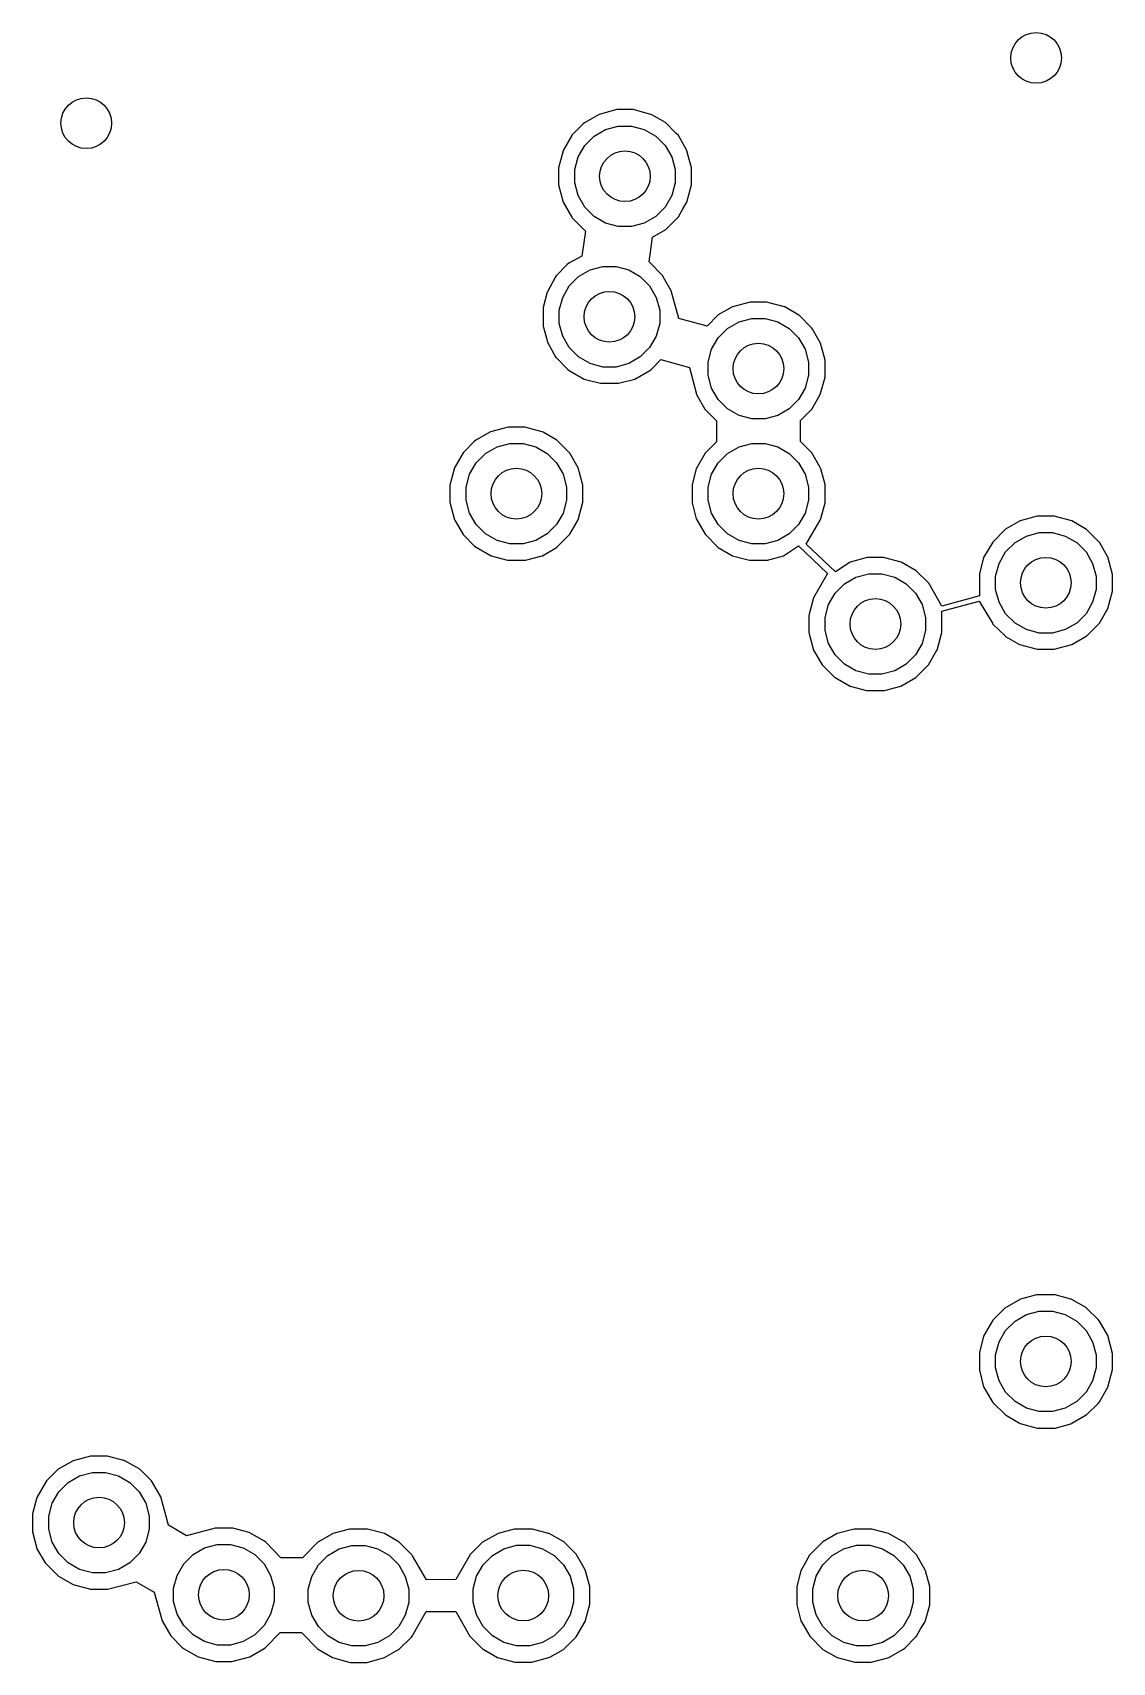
# Model space of a CAD drawing. Header units: inches. Extents: x 3.92 to 7.78, y -6.06 to -2.2.
# Drawn here: x 6.7252 to 6.977, y -4.2778 to -3.898 of the extents above; entities that cross this region are included whole.
import ezdxf

# ---------------------------------------------------------------- set-up
doc = ezdxf.new("R2010")
doc.units = ezdxf.units.IN
doc.header["$MEASUREMENT"] = 0
doc.layers.add('In2.Cu', color=33, linetype='CONTINUOUS', true_color=0xce7d2c)

msp = doc.modelspace()

# ---------------------------------------------------------------- linework, layer by layer
at = {"layer": 'In2.Cu', "linetype": 'CONTINUOUS'}
for p, q in [((6.86142, -3.91594), (6.85732, -3.91705)), ((6.86528, -3.91594), (6.86142, -3.91594)), ((6.86937, -3.91705), (6.86528, -3.91594)), ((6.85358, -3.91925), (6.85098, -3.92189)), ((6.8539, -3.91902), (6.85358, -3.91925)), ((6.85732, -3.91705), (6.8539, -3.91902)), ((6.85881, -3.92056), (6.86179, -3.91977)), ((6.86179, -3.91977), (6.86488, -3.91977)), ((6.86488, -3.91977), (6.86785, -3.92056)), ((6.86957, -3.91713), (6.86937, -3.91705)), ((6.87276, -3.91898), (6.86957, -3.91713)), ((6.8752, -3.92142), (6.87276, -3.91898)), ((6.85091, -3.92197), (6.8489, -3.92551)), ((6.85098, -3.92189), (6.85091, -3.92197)), ((6.85396, -3.92429), (6.85614, -3.92211)), ((6.85614, -3.92211), (6.85881, -3.92056)), ((6.86785, -3.92056), (6.87052, -3.92211)), ((6.87052, -3.92211), (6.8727, -3.92429)), ((6.87579, -3.92201), (6.8752, -3.92142)), ((6.8778, -3.92551), (6.87579, -3.92201)), ((6.8489, -3.92555), (6.84783, -3.92949)), ((6.8489, -3.92551), (6.8489, -3.92555)), ((6.85162, -3.92993), (6.85242, -3.92696)), ((6.85242, -3.92696), (6.85396, -3.92429)), ((6.8727, -3.92429), (6.87425, -3.92696)), ((6.87425, -3.92696), (6.87504, -3.92993)), ((6.8778, -3.92555), (6.8778, -3.92551)), ((6.87886, -3.92949), (6.8778, -3.92555)), ((6.84783, -3.92949), (6.84783, -3.93346)), ((6.85162, -3.93302), (6.85162, -3.92993)), ((6.87504, -3.92993), (6.87504, -3.93302)), ((6.87886, -3.93346), (6.87886, -3.92949)), ((6.84783, -3.93346), (6.84894, -3.93752)), ((6.85242, -3.936), (6.85162, -3.93302)), ((6.87504, -3.93302), (6.87425, -3.936)), ((6.87776, -3.93752), (6.87886, -3.93346)), ((6.84894, -3.93752), (6.85091, -3.94098)), ((6.85396, -3.93867), (6.85242, -3.936)), ((6.85614, -3.94085), (6.85396, -3.93867)), ((6.8727, -3.93867), (6.87052, -3.94085)), ((6.87425, -3.936), (6.8727, -3.93867)), ((6.87685, -3.93909), (6.87776, -3.93752)), ((6.85091, -3.94098), (6.85098, -3.94106)), ((6.85098, -3.94106), (6.85413, -3.94429)), ((6.85881, -3.94239), (6.85614, -3.94085)), ((6.86179, -3.94319), (6.85881, -3.94239)), ((6.86785, -3.94239), (6.86488, -3.94319)), ((6.87052, -3.94085), (6.86785, -3.94239)), ((6.87287, -3.94386), (6.87579, -3.94094)), ((6.87579, -3.94094), (6.87685, -3.93909)), ((6.85413, -3.94429), (6.85331, -3.95008)), ((6.86488, -3.94319), (6.86179, -3.94319)), ((6.86898, -3.95142), (6.86972, -3.94571)), ((6.86972, -3.94571), (6.87287, -3.94386)), ((6.85331, -3.95008), (6.85028, -3.95177)), ((6.84988, -3.95205), (6.84728, -3.95472)), ((6.85028, -3.95177), (6.84988, -3.95205)), ((6.85253, -3.95486), (6.8552, -3.95332)), ((6.8552, -3.95332), (6.85818, -3.95252)), ((6.85818, -3.95252), (6.86127, -3.95252)), ((6.86127, -3.95252), (6.86424, -3.95332)), ((6.86424, -3.95332), (6.86691, -3.95486)), ((6.87217, -3.95472), (6.86898, -3.95142)), ((6.84717, -3.95488), (6.84524, -3.95839)), ((6.84728, -3.95472), (6.84717, -3.95488)), ((6.84881, -3.95971), (6.85035, -3.95704)), ((6.85035, -3.95704), (6.85253, -3.95486)), ((6.86691, -3.95486), (6.86909, -3.95704)), ((6.86909, -3.95704), (6.87064, -3.95971)), ((6.87228, -3.95488), (6.87217, -3.95472)), ((6.87409, -3.95815), (6.87228, -3.95488)), ((6.8452, -3.9585), (6.84425, -3.96209)), ((6.84524, -3.95839), (6.8452, -3.9585)), ((6.84801, -3.96269), (6.84881, -3.95971)), ((6.87064, -3.95971), (6.87143, -3.96269)), ((6.87591, -3.96465), (6.87409, -3.95815)), ((6.89252, -3.96079), (6.88843, -3.96189)), ((6.89638, -3.96079), (6.89252, -3.96079)), ((6.90051, -3.96189), (6.89638, -3.96079)), ((6.84425, -3.96209), (6.84425, -3.96638)), ((6.84801, -3.96577), (6.84801, -3.96269)), ((6.87143, -3.96269), (6.87143, -3.96577)), ((6.88248, -3.96638), (6.87591, -3.96465)), ((6.88508, -3.96378), (6.88248, -3.96638)), ((6.88823, -3.96197), (6.88508, -3.96378)), ((6.88727, -3.96694), (6.88994, -3.9654)), ((6.88843, -3.96189), (6.88823, -3.96197)), ((6.88994, -3.9654), (6.89292, -3.9646)), ((6.89292, -3.9646), (6.896, -3.9646)), ((6.896, -3.9646), (6.89898, -3.9654)), ((6.89898, -3.9654), (6.90165, -3.96694)), ((6.90059, -3.96193), (6.90051, -3.96189)), ((6.9039, -3.96382), (6.90059, -3.96193)), ((6.90398, -3.96386), (6.9039, -3.96382)), ((6.90685, -3.96681), (6.90398, -3.96386)), ((6.84425, -3.96638), (6.84524, -3.97008)), ((6.84881, -3.96875), (6.84801, -3.96577)), ((6.85035, -3.97142), (6.84881, -3.96875)), ((6.87064, -3.96875), (6.86909, -3.97142)), ((6.87143, -3.96577), (6.87064, -3.96875)), ((6.88354, -3.97179), (6.88509, -3.96912)), ((6.88509, -3.96912), (6.88727, -3.96694)), ((6.90165, -3.96694), (6.90383, -3.96912)), ((6.90383, -3.96912), (6.90537, -3.97179)), ((6.90705, -3.96709), (6.90685, -3.96681)), ((6.90894, -3.97035), (6.90705, -3.96709)), ((6.84524, -3.97008), (6.84524, -3.97012)), ((6.84524, -3.97012), (6.84724, -3.9737)), ((6.85253, -3.9736), (6.85035, -3.97142)), ((6.86909, -3.97142), (6.86691, -3.9736)), ((6.88275, -3.97477), (6.88354, -3.97179)), ((6.90537, -3.97179), (6.90617, -3.97477)), ((6.91, -3.97433), (6.90894, -3.97035)), ((6.84724, -3.9737), (6.84728, -3.97374)), ((6.84728, -3.97374), (6.84996, -3.97646)), ((6.84996, -3.97646), (6.85031, -3.97673)), ((6.85031, -3.97673), (6.85382, -3.97874)), ((6.8552, -3.97514), (6.85253, -3.9736)), ((6.85818, -3.97594), (6.8552, -3.97514)), ((6.86127, -3.97594), (6.85818, -3.97594)), ((6.86424, -3.97514), (6.86127, -3.97594)), ((6.86691, -3.9736), (6.86424, -3.97514)), ((6.86563, -3.97874), (6.86913, -3.97673)), ((6.86913, -3.97673), (6.86953, -3.97646)), ((6.86953, -3.97646), (6.87173, -3.97421)), ((6.87173, -3.97421), (6.87835, -3.97602)), ((6.87835, -3.97602), (6.88, -3.98228)), ((6.88275, -3.97785), (6.88275, -3.97477)), ((6.90617, -3.97477), (6.90617, -3.97785)), ((6.91, -3.97827), (6.91, -3.97433)), ((6.85382, -3.97874), (6.85764, -3.97972)), ((6.85764, -3.97972), (6.86181, -3.97972)), ((6.86181, -3.97972), (6.86563, -3.97874)), ((6.88354, -3.98083), (6.88275, -3.97785)), ((6.90617, -3.97785), (6.90537, -3.98083)), ((6.90886, -3.98236), (6.91, -3.97827)), ((6.88, -3.98228), (6.88, -3.98232)), ((6.88, -3.98232), (6.88197, -3.98575)), ((6.88509, -3.9835), (6.88354, -3.98083)), ((6.88727, -3.98568), (6.88509, -3.9835)), ((6.90383, -3.9835), (6.90165, -3.98568)), ((6.90537, -3.98083), (6.90383, -3.9835)), ((6.90689, -3.98579), (6.90886, -3.98236)), ((6.88197, -3.98575), (6.88205, -3.98587)), ((6.88205, -3.98587), (6.88465, -3.98846)), ((6.88994, -3.98722), (6.88727, -3.98568)), ((6.89292, -3.98802), (6.88994, -3.98722)), ((6.896, -3.98802), (6.89292, -3.98802)), ((6.89898, -3.98722), (6.896, -3.98802)), ((6.90165, -3.98568), (6.89898, -3.98722)), ((6.90425, -3.98843), (6.90689, -3.98579)), ((6.83201, -3.99102), (6.82858, -3.99299)), ((6.8361, -3.98992), (6.83201, -3.99102)), ((6.83996, -3.98992), (6.8361, -3.98992)), ((6.84406, -3.99102), (6.83996, -3.98992)), ((6.84425, -3.9911), (6.84406, -3.99102)), ((6.84744, -3.99295), (6.84425, -3.9911)), ((6.88465, -3.98846), (6.88465, -3.99335)), ((6.90425, -3.99331), (6.90425, -3.98843)), ((6.82567, -3.99587), (6.82559, -3.99594)), ((6.82827, -3.99323), (6.82567, -3.99587)), ((6.82858, -3.99299), (6.82827, -3.99323)), ((6.83083, -3.99608), (6.8335, -3.99454)), ((6.8335, -3.99454), (6.83648, -3.99374)), ((6.83648, -3.99374), (6.83956, -3.99374)), ((6.83956, -3.99374), (6.84254, -3.99454)), ((6.84254, -3.99454), (6.84521, -3.99608)), ((6.85047, -3.99598), (6.84744, -3.99295)), ((6.88465, -3.99335), (6.88201, -3.99598)), ((6.88727, -3.99608), (6.88994, -3.99454)), ((6.88994, -3.99454), (6.89292, -3.99374)), ((6.89292, -3.99374), (6.896, -3.99374)), ((6.896, -3.99374), (6.89898, -3.99454)), ((6.89898, -3.99454), (6.90165, -3.99608)), ((6.90689, -3.99594), (6.90425, -3.99331)), ((6.82362, -3.99941), (6.82252, -4.00346)), ((6.82559, -3.99594), (6.82362, -3.99941)), ((6.82711, -4.00093), (6.82865, -3.99826)), ((6.82865, -3.99826), (6.83083, -3.99608)), ((6.84521, -3.99608), (6.84739, -3.99826)), ((6.84739, -3.99826), (6.84893, -4.00093)), ((6.85244, -3.99941), (6.85047, -3.99598)), ((6.85354, -4.00346), (6.85244, -3.99941)), ((6.87992, -3.99969), (6.87898, -4.00331)), ((6.88201, -3.99598), (6.87992, -3.99965)), ((6.87992, -3.99965), (6.87992, -3.99969)), ((6.88354, -4.00093), (6.88509, -3.99826)), ((6.88509, -3.99826), (6.88727, -3.99608)), ((6.90165, -3.99608), (6.90383, -3.99826)), ((6.90383, -3.99826), (6.90537, -4.00093)), ((6.90886, -3.99937), (6.90689, -3.99594)), ((6.90898, -3.99965), (6.90886, -3.99937)), ((6.91, -4.00331), (6.90898, -3.99965)), ((6.82252, -4.00346), (6.82252, -4.00744)), ((6.82631, -4.00391), (6.82711, -4.00093)), ((6.84893, -4.00093), (6.84973, -4.00391)), ((6.85354, -4.00744), (6.85354, -4.00346)), ((6.87898, -4.00331), (6.87898, -4.0076)), ((6.88275, -4.00391), (6.88354, -4.00093)), ((6.90537, -4.00093), (6.90617, -4.00391)), ((6.91, -4.0076), (6.91, -4.00331)), ((6.82631, -4.00699), (6.82631, -4.00391)), ((6.82711, -4.00997), (6.82631, -4.00699)), ((6.84973, -4.00699), (6.84893, -4.00997)), ((6.84973, -4.00391), (6.84973, -4.00699)), ((6.88275, -4.00699), (6.88275, -4.00391)), ((6.88354, -4.00997), (6.88275, -4.00699)), ((6.90617, -4.00699), (6.90537, -4.00997)), ((6.90617, -4.00391), (6.90617, -4.00699)), ((6.82252, -4.00744), (6.82362, -4.01154)), ((6.82865, -4.01264), (6.82711, -4.00997)), ((6.84893, -4.00997), (6.84739, -4.01264)), ((6.85244, -4.01154), (6.85354, -4.00744)), ((6.87898, -4.0076), (6.87996, -4.01134)), ((6.88509, -4.01264), (6.88354, -4.00997)), ((6.90537, -4.00997), (6.90383, -4.01264)), ((6.90898, -4.01126), (6.91, -4.0076)), ((6.95949, -4.01071), (6.95551, -4.01177)), ((6.96346, -4.01071), (6.95949, -4.01071)), ((6.96752, -4.01181), (6.96346, -4.01071)), ((6.82362, -4.01154), (6.82366, -4.01161)), ((6.82366, -4.01161), (6.82559, -4.01496)), ((6.83083, -4.01482), (6.82865, -4.01264)), ((6.8335, -4.01636), (6.83083, -4.01482)), ((6.84521, -4.01482), (6.84254, -4.01636)), ((6.84739, -4.01264), (6.84521, -4.01482)), ((6.85047, -4.01492), (6.8524, -4.01157)), ((6.8524, -4.01157), (6.85244, -4.01154)), ((6.87996, -4.01134), (6.88, -4.01142)), ((6.88, -4.01142), (6.88201, -4.01492)), ((6.88727, -4.01482), (6.88509, -4.01264)), ((6.88994, -4.01636), (6.88727, -4.01482)), ((6.90165, -4.01482), (6.89898, -4.01636)), ((6.90383, -4.01264), (6.90165, -4.01482)), ((6.90559, -4.01724), (6.90882, -4.01165)), ((6.90882, -4.01165), (6.90898, -4.01126)), ((6.95189, -4.01386), (6.94909, -4.01673)), ((6.95205, -4.01374), (6.95189, -4.01386)), ((6.95531, -4.01185), (6.95205, -4.01374)), ((6.95551, -4.01177), (6.95531, -4.01185)), ((6.95696, -4.01532), (6.95994, -4.01452)), ((6.95994, -4.01452), (6.96302, -4.01452)), ((6.96302, -4.01452), (6.966, -4.01532)), ((6.97094, -4.01378), (6.96752, -4.01181)), ((6.97232, -4.01516), (6.97094, -4.01378)), ((6.82559, -4.01496), (6.82567, -4.01504)), ((6.82567, -4.01504), (6.82827, -4.01768)), ((6.82827, -4.01768), (6.82862, -4.01795)), ((6.82862, -4.01795), (6.83213, -4.01996)), ((6.83648, -4.01716), (6.8335, -4.01636)), ((6.83956, -4.01716), (6.83648, -4.01716)), ((6.84254, -4.01636), (6.83956, -4.01716)), ((6.84409, -4.01992), (6.8474, -4.01799)), ((6.8474, -4.01799), (6.85047, -4.01492)), ((6.88201, -4.01492), (6.88508, -4.01799)), ((6.88508, -4.01799), (6.88843, -4.01992)), ((6.89292, -4.01716), (6.88994, -4.01636)), ((6.896, -4.01716), (6.89292, -4.01716)), ((6.89898, -4.01636), (6.896, -4.01716)), ((6.90028, -4.01996), (6.90378, -4.01764)), ((6.90378, -4.01764), (6.91059, -4.02406)), ((6.9124, -4.02366), (6.90559, -4.01724)), ((6.94909, -4.01673), (6.94693, -4.02035)), ((6.95211, -4.01904), (6.95429, -4.01686)), ((6.95429, -4.01686), (6.95696, -4.01532)), ((6.966, -4.01532), (6.96867, -4.01686)), ((6.96867, -4.01686), (6.97085, -4.01904)), ((6.97398, -4.01681), (6.97232, -4.01516)), ((6.97406, -4.01693), (6.97398, -4.01681)), ((6.97587, -4.02008), (6.97406, -4.01693)), ((6.83213, -4.01996), (6.83594, -4.02094)), ((6.83594, -4.02094), (6.84012, -4.02094)), ((6.84012, -4.02094), (6.84406, -4.01992)), ((6.84406, -4.01992), (6.84409, -4.01992)), ((6.88843, -4.01992), (6.89236, -4.02094)), ((6.89236, -4.02094), (6.89654, -4.02094)), ((6.89654, -4.02094), (6.90028, -4.01996)), ((6.91583, -4.02138), (6.9124, -4.02366)), ((6.9198, -4.02031), (6.91583, -4.02138)), ((6.92366, -4.02031), (6.9198, -4.02031)), ((6.92776, -4.02142), (6.92366, -4.02031)), ((6.93126, -4.02343), (6.92776, -4.02142)), ((6.94693, -4.02043), (6.94598, -4.02409)), ((6.94693, -4.02035), (6.94693, -4.02043)), ((6.94977, -4.02469), (6.95057, -4.02171)), ((6.95057, -4.02171), (6.95211, -4.01904)), ((6.97085, -4.01904), (6.97239, -4.02171)), ((6.97239, -4.02171), (6.97319, -4.02469)), ((6.97591, -4.0202), (6.97587, -4.02008)), ((6.97701, -4.02429), (6.97591, -4.0202)), ((6.91059, -4.02406), (6.90732, -4.02976)), ((6.91454, -4.02646), (6.91721, -4.02491)), ((6.91721, -4.02491), (6.92019, -4.02412)), ((6.92019, -4.02412), (6.92327, -4.02412)), ((6.92327, -4.02412), (6.92625, -4.02491)), ((6.92625, -4.02491), (6.92892, -4.02646)), ((6.93417, -4.02634), (6.93126, -4.02343)), ((6.94598, -4.02409), (6.94598, -4.02929)), ((6.94977, -4.02777), (6.94977, -4.02469)), ((6.97319, -4.02469), (6.97319, -4.02777)), ((6.97701, -4.02815), (6.97701, -4.02429)), ((6.90732, -4.02976), (6.90622, -4.03386)), ((6.91082, -4.03131), (6.91236, -4.02864)), ((6.91236, -4.02864), (6.91454, -4.02646)), ((6.92892, -4.02646), (6.9311, -4.02864)), ((6.9311, -4.02864), (6.93264, -4.03131)), ((6.93724, -4.03165), (6.93417, -4.02634)), ((6.94598, -4.02929), (6.93724, -4.03165)), ((6.95057, -4.03075), (6.94977, -4.02777)), ((6.97319, -4.02777), (6.97239, -4.03075)), ((6.97591, -4.03224), (6.97701, -4.02815)), ((6.90622, -4.03386), (6.90622, -4.0378)), ((6.91002, -4.03429), (6.91082, -4.03131)), ((6.93264, -4.03131), (6.93344, -4.03429)), ((6.93724, -4.03287), (6.94594, -4.03047)), ((6.93724, -4.0378), (6.93724, -4.03287)), ((6.94594, -4.03047), (6.94902, -4.03567)), ((6.95211, -4.03342), (6.95057, -4.03075)), ((6.95429, -4.0356), (6.95211, -4.03342)), ((6.97085, -4.03342), (6.96867, -4.0356)), ((6.97239, -4.03075), (6.97085, -4.03342)), ((6.97398, -4.03563), (6.97591, -4.03224)), ((6.91002, -4.03737), (6.91002, -4.03429)), ((6.91082, -4.04035), (6.91002, -4.03737)), ((6.93344, -4.03737), (6.93264, -4.04035)), ((6.93344, -4.03429), (6.93344, -4.03737)), ((6.94902, -4.03567), (6.94906, -4.03575)), ((6.94906, -4.03575), (6.95197, -4.03862)), ((6.95696, -4.03714), (6.95429, -4.0356)), ((6.95994, -4.03794), (6.95696, -4.03714)), ((6.966, -4.03714), (6.96302, -4.03794)), ((6.96867, -4.0356), (6.966, -4.03714)), ((6.97106, -4.03858), (6.9737, -4.03598)), ((6.9737, -4.03598), (6.97398, -4.03563)), ((6.90622, -4.0378), (6.90732, -4.04193)), ((6.91236, -4.04302), (6.91082, -4.04035)), ((6.93264, -4.04035), (6.9311, -4.04302)), ((6.93614, -4.04189), (6.93724, -4.0378)), ((6.95197, -4.03862), (6.95209, -4.03874)), ((6.95209, -4.03874), (6.95535, -4.04063)), ((6.95535, -4.04063), (6.95949, -4.04173)), ((6.96302, -4.03794), (6.95994, -4.03794)), ((6.96346, -4.04173), (6.96756, -4.04063)), ((6.96752, -4.04063), (6.97091, -4.0387)), ((6.96756, -4.04063), (6.96752, -4.04063)), ((6.97091, -4.0387), (6.97106, -4.03858)), ((6.90732, -4.04193), (6.90933, -4.04535)), ((6.91454, -4.0452), (6.91236, -4.04302)), ((6.91721, -4.04674), (6.91454, -4.0452)), ((6.92892, -4.0452), (6.92625, -4.04674)), ((6.9311, -4.04302), (6.92892, -4.0452)), ((6.93413, -4.04535), (6.9361, -4.04193)), ((6.9361, -4.04193), (6.93614, -4.04189)), ((6.95949, -4.04173), (6.96346, -4.04173)), ((6.90933, -4.04535), (6.9122, -4.04823)), ((6.9122, -4.04823), (6.91232, -4.04831)), ((6.91232, -4.04831), (6.91583, -4.05031)), ((6.92019, -4.04754), (6.91721, -4.04674)), ((6.92327, -4.04754), (6.92019, -4.04754)), ((6.92625, -4.04674), (6.92327, -4.04754)), ((6.92764, -4.05031), (6.93114, -4.04831)), ((6.93114, -4.04831), (6.93126, -4.04823)), ((6.93126, -4.04823), (6.93413, -4.04535)), ((6.91583, -4.05031), (6.91965, -4.0513)), ((6.91965, -4.0513), (6.92382, -4.0513)), ((6.92382, -4.0513), (6.92764, -4.05031)), ((6.95559, -4.19319), (6.95193, -4.19531)), ((6.95933, -4.1922), (6.95559, -4.19319)), ((6.96362, -4.1922), (6.95933, -4.1922)), ((6.96732, -4.19319), (6.96362, -4.1922)), ((6.96736, -4.19319), (6.96732, -4.19319)), ((6.97094, -4.1952), (6.96736, -4.19319)), ((6.95177, -4.19543), (6.94913, -4.19807)), ((6.95193, -4.19531), (6.95177, -4.19543)), ((6.95429, -4.19831), (6.95696, -4.19677)), ((6.95696, -4.19677), (6.95994, -4.19597)), ((6.95994, -4.19597), (6.96302, -4.19597)), ((6.96302, -4.19597), (6.966, -4.19677)), ((6.966, -4.19677), (6.96867, -4.19831)), ((6.97098, -4.19524), (6.97094, -4.1952)), ((6.9737, -4.19791), (6.97098, -4.19524)), ((6.94913, -4.19807), (6.94697, -4.20177)), ((6.95057, -4.20316), (6.95211, -4.20049)), ((6.95211, -4.20049), (6.95429, -4.19831)), ((6.96867, -4.19831), (6.97085, -4.20049)), ((6.97085, -4.20049), (6.97239, -4.20316)), ((6.97398, -4.19827), (6.9737, -4.19791)), ((6.97591, -4.20165), (6.97398, -4.19827)), ((6.94697, -4.20177), (6.94598, -4.20559)), ((6.94977, -4.20614), (6.95057, -4.20316)), ((6.97239, -4.20316), (6.97319, -4.20614)), ((6.97701, -4.20583), (6.97591, -4.20165)), ((6.94598, -4.20559), (6.94598, -4.20976)), ((6.94977, -4.20922), (6.94977, -4.20614)), ((6.97319, -4.20614), (6.97319, -4.20922)), ((6.97701, -4.20961), (6.97701, -4.20583)), ((6.94598, -4.20976), (6.94697, -4.21358)), ((6.95057, -4.2122), (6.94977, -4.20922)), ((6.95211, -4.21487), (6.95057, -4.2122)), ((6.97239, -4.2122), (6.97085, -4.21487)), ((6.97319, -4.20922), (6.97239, -4.2122)), ((6.97591, -4.2137), (6.97701, -4.20961)), ((6.94697, -4.21358), (6.94913, -4.21728)), ((6.95429, -4.21705), (6.95211, -4.21487)), ((6.97085, -4.21487), (6.96867, -4.21705)), ((6.97398, -4.21709), (6.97591, -4.2137)), ((6.94913, -4.21728), (6.95197, -4.22008)), ((6.95696, -4.21859), (6.95429, -4.21705)), ((6.95994, -4.21939), (6.95696, -4.21859)), ((6.96302, -4.21939), (6.95994, -4.21939)), ((6.966, -4.21859), (6.96302, -4.21939)), ((6.96867, -4.21705), (6.966, -4.21859)), ((6.97106, -4.22004), (6.97366, -4.21752)), ((6.97366, -4.21752), (6.97398, -4.21709)), ((6.95197, -4.22008), (6.95209, -4.22016)), ((6.95209, -4.22016), (6.95551, -4.22213)), ((6.95551, -4.22213), (6.95949, -4.22323)), ((6.95949, -4.22323), (6.96362, -4.22323)), ((6.96362, -4.22323), (6.96728, -4.2222)), ((6.96728, -4.2222), (6.96756, -4.22209)), ((6.96756, -4.22209), (6.97091, -4.22016)), ((6.97091, -4.22016), (6.97106, -4.22004)), ((6.73465, -4.23087), (6.73118, -4.23283)), ((6.7387, -4.22976), (6.73465, -4.23087)), ((6.74268, -4.22976), (6.7387, -4.22976)), ((6.74677, -4.23087), (6.74268, -4.22976)), ((6.7502, -4.23283), (6.74673, -4.23087)), ((6.74673, -4.23087), (6.74677, -4.23087)), ((6.7311, -4.23291), (6.72846, -4.23551)), ((6.73118, -4.23283), (6.7311, -4.23291)), ((6.7335, -4.23589), (6.73617, -4.23435)), ((6.73617, -4.23435), (6.73915, -4.23355)), ((6.73915, -4.23355), (6.74223, -4.23355)), ((6.74223, -4.23355), (6.74521, -4.23435)), ((6.74521, -4.23435), (6.74788, -4.23589)), ((6.75028, -4.23291), (6.7502, -4.23283)), ((6.75291, -4.23551), (6.75028, -4.23291)), ((6.72819, -4.23587), (6.72618, -4.23937)), ((6.72846, -4.23551), (6.72819, -4.23587)), ((6.72978, -4.24074), (6.73132, -4.23807)), ((6.73132, -4.23807), (6.7335, -4.23589)), ((6.74788, -4.23589), (6.75006, -4.23807)), ((6.75006, -4.23807), (6.7516, -4.24074)), ((6.75319, -4.23587), (6.75291, -4.23551)), ((6.75512, -4.23925), (6.75319, -4.23587)), ((6.72618, -4.23937), (6.7252, -4.24319)), ((6.72898, -4.24372), (6.72978, -4.24074)), ((6.7516, -4.24074), (6.7524, -4.24372)), ((6.75689, -4.24583), (6.75512, -4.23925)), ((6.7252, -4.24319), (6.7252, -4.2474)), ((6.72898, -4.24681), (6.72898, -4.24372)), ((6.7524, -4.24372), (6.7524, -4.24681)), ((6.7611, -4.24831), (6.75689, -4.24583)), ((6.76776, -4.24657), (6.7611, -4.24831)), ((6.77189, -4.24657), (6.76776, -4.24657)), ((6.77571, -4.24756), (6.77189, -4.24657)), ((6.7252, -4.2474), (6.72622, -4.2513)), ((6.72978, -4.24978), (6.72898, -4.24681)), ((6.73132, -4.25245), (6.72978, -4.24978)), ((6.7516, -4.24978), (6.75006, -4.25245)), ((6.7524, -4.24681), (6.7516, -4.24978)), ((6.76528, -4.25115), (6.76826, -4.25036)), ((6.76826, -4.25036), (6.77134, -4.25036)), ((6.77134, -4.25036), (6.77432, -4.25115)), ((6.77925, -4.24961), (6.77571, -4.24756)), ((6.77957, -4.2498), (6.77925, -4.24961)), ((6.78311, -4.2535), (6.77957, -4.2498)), ((6.79161, -4.24992), (6.78811, -4.2535)), ((6.79169, -4.24984), (6.79161, -4.24992)), ((6.79512, -4.24787), (6.79169, -4.24984)), ((6.79524, -4.24783), (6.79512, -4.24787)), ((6.79913, -4.24681), (6.79524, -4.24783)), ((6.80331, -4.24681), (6.79913, -4.24681)), ((6.80724, -4.24783), (6.80331, -4.24681)), ((6.80728, -4.24783), (6.80724, -4.24783)), ((6.81067, -4.24984), (6.80728, -4.24783)), ((6.8137, -4.25287), (6.81067, -4.24984)), ((6.83012, -4.24984), (6.8272, -4.25276)), ((6.83374, -4.24776), (6.83012, -4.24984)), ((6.83748, -4.24677), (6.83374, -4.24776)), ((6.84177, -4.24677), (6.83748, -4.24677)), ((6.84551, -4.24776), (6.84177, -4.24677)), ((6.84567, -4.24783), (6.84551, -4.24776)), ((6.84906, -4.24976), (6.84567, -4.24783)), ((6.84917, -4.24984), (6.84906, -4.24976)), ((6.85193, -4.25264), (6.84917, -4.24984)), ((6.90945, -4.24976), (6.90646, -4.25276)), ((6.91283, -4.2478), (6.90945, -4.24976)), ((6.91677, -4.24677), (6.91283, -4.2478)), ((6.92094, -4.24677), (6.91677, -4.24677)), ((6.92476, -4.24776), (6.92094, -4.24677)), ((6.92839, -4.24984), (6.92476, -4.24776)), ((6.9287, -4.25008), (6.92839, -4.24984)), ((6.93122, -4.25268), (6.9287, -4.25008)), ((6.72622, -4.2513), (6.72622, -4.25134)), ((6.72622, -4.25134), (6.72815, -4.25465)), ((6.7335, -4.25463), (6.73132, -4.25245)), ((6.75006, -4.25245), (6.74788, -4.25463)), ((6.76043, -4.25488), (6.76261, -4.2527)), ((6.76261, -4.2527), (6.76528, -4.25115)), ((6.77432, -4.25115), (6.77699, -4.2527)), ((6.77699, -4.2527), (6.77917, -4.25488)), ((6.78811, -4.2535), (6.78311, -4.2535)), ((6.79184, -4.25511), (6.79402, -4.25292)), ((6.79402, -4.25292), (6.79669, -4.25138)), ((6.79669, -4.25138), (6.79967, -4.25059)), ((6.79967, -4.25059), (6.80275, -4.25059)), ((6.80275, -4.25059), (6.80573, -4.25138)), ((6.80573, -4.25138), (6.8084, -4.25292)), ((6.8084, -4.25292), (6.81058, -4.25511)), ((6.81378, -4.25299), (6.8137, -4.25287)), ((6.81709, -4.25862), (6.81378, -4.25299)), ((6.82713, -4.25287), (6.82386, -4.25854)), ((6.8272, -4.25276), (6.82713, -4.25287)), ((6.83025, -4.25507), (6.83243, -4.25289)), ((6.83243, -4.25289), (6.8351, -4.25135)), ((6.8351, -4.25135), (6.83808, -4.25055)), ((6.83808, -4.25055), (6.84116, -4.25055)), ((6.84116, -4.25055), (6.84414, -4.25135)), ((6.84414, -4.25135), (6.84681, -4.25289)), ((6.84681, -4.25289), (6.84899, -4.25507)), ((6.85409, -4.25626), (6.85193, -4.25264)), ((6.90638, -4.25287), (6.90433, -4.25646)), ((6.90646, -4.25276), (6.90638, -4.25287)), ((6.9095, -4.25507), (6.91168, -4.25289)), ((6.91168, -4.25289), (6.91435, -4.25135)), ((6.91435, -4.25135), (6.91733, -4.25055)), ((6.91733, -4.25055), (6.92041, -4.25055)), ((6.92041, -4.25055), (6.92339, -4.25135)), ((6.92339, -4.25135), (6.92606, -4.25289)), ((6.92606, -4.25289), (6.92824, -4.25507)), ((6.9313, -4.25276), (6.93122, -4.25268)), ((6.93327, -4.25618), (6.9313, -4.25276)), ((6.72815, -4.25465), (6.73122, -4.25772)), ((6.73122, -4.25772), (6.73465, -4.25969)), ((6.73617, -4.25618), (6.7335, -4.25463)), ((6.73915, -4.25697), (6.73617, -4.25618)), ((6.74223, -4.25697), (6.73915, -4.25697)), ((6.74521, -4.25618), (6.74223, -4.25697)), ((6.74788, -4.25463), (6.74521, -4.25618)), ((6.75809, -4.26053), (6.75889, -4.25755)), ((6.75889, -4.25755), (6.76043, -4.25488)), ((6.77917, -4.25488), (6.78071, -4.25755)), ((6.78071, -4.25755), (6.78151, -4.26053)), ((6.7895, -4.26075), (6.7903, -4.25778)), ((6.7903, -4.25778), (6.79184, -4.25511)), ((6.81058, -4.25511), (6.81212, -4.25778)), ((6.81212, -4.25778), (6.81292, -4.26075)), ((6.82791, -4.26072), (6.82871, -4.25774)), ((6.82871, -4.25774), (6.83025, -4.25507)), ((6.84899, -4.25507), (6.85053, -4.25774)), ((6.85053, -4.25774), (6.85133, -4.26072)), ((6.85511, -4.26012), (6.85409, -4.25626)), ((6.90433, -4.25646), (6.90339, -4.26012)), ((6.90716, -4.26072), (6.90796, -4.25774)), ((6.90796, -4.25774), (6.9095, -4.25507)), ((6.92824, -4.25507), (6.92978, -4.25774)), ((6.92978, -4.25774), (6.93058, -4.26072)), ((6.93339, -4.25646), (6.93327, -4.25618)), ((6.93441, -4.26012), (6.93339, -4.25646)), ((6.73465, -4.25969), (6.7387, -4.26079)), ((6.7387, -4.26079), (6.74268, -4.26079)), ((6.74268, -4.26079), (6.74933, -4.25902)), ((6.74933, -4.25902), (6.75354, -4.26146)), ((6.75354, -4.26146), (6.75539, -4.26815)), ((6.75809, -4.26361), (6.75809, -4.26053)), ((6.78151, -4.26053), (6.78151, -4.26361)), ((6.7895, -4.26384), (6.7895, -4.26075)), ((6.81292, -4.26075), (6.81292, -4.26384)), ((6.82386, -4.25854), (6.81709, -4.25862)), ((6.82791, -4.26381), (6.82791, -4.26072)), ((6.85133, -4.26072), (6.85133, -4.26381)), ((6.85516, -4.26031), (6.85511, -4.26012)), ((6.85516, -4.26425), (6.85516, -4.26031)), ((6.90339, -4.26012), (6.90339, -4.26445)), ((6.90716, -4.26381), (6.90716, -4.26072)), ((6.93058, -4.26072), (6.93058, -4.26381)), ((6.93441, -4.26445), (6.93441, -4.26012)), ((6.75889, -4.26659), (6.75809, -4.26361)), ((6.78151, -4.26361), (6.78071, -4.26659)), ((6.7903, -4.26682), (6.7895, -4.26384)), ((6.81292, -4.26384), (6.81212, -4.26682)), ((6.82871, -4.26678), (6.82791, -4.26381)), ((6.85133, -4.26381), (6.85053, -4.26678)), ((6.85409, -4.26827), (6.85516, -4.26425)), ((6.90339, -4.26445), (6.90437, -4.26815)), ((6.90796, -4.26678), (6.90716, -4.26381)), ((6.93058, -4.26381), (6.92978, -4.26678)), ((6.93339, -4.26807), (6.93441, -4.26445)), ((6.75539, -4.26815), (6.75744, -4.27165)), ((6.76043, -4.26926), (6.75889, -4.26659)), ((6.76261, -4.27144), (6.76043, -4.26926)), ((6.77917, -4.26926), (6.77699, -4.27144)), ((6.78071, -4.26659), (6.77917, -4.26926)), ((6.79184, -4.26949), (6.7903, -4.26682)), ((6.81212, -4.26682), (6.81058, -4.26949)), ((6.8137, -4.27173), (6.81701, -4.26594)), ((6.81701, -4.26594), (6.82386, -4.26594)), ((6.82386, -4.26594), (6.82717, -4.27173)), ((6.83025, -4.26945), (6.82871, -4.26678)), ((6.85053, -4.26678), (6.84899, -4.26945)), ((6.85193, -4.27189), (6.85409, -4.26827)), ((6.90437, -4.26815), (6.90449, -4.26839)), ((6.90449, -4.26839), (6.90642, -4.27173)), ((6.9095, -4.26945), (6.90796, -4.26678)), ((6.92978, -4.26678), (6.92824, -4.26945)), ((6.93219, -4.2702), (6.93323, -4.26843)), ((6.93323, -4.26843), (6.93339, -4.26807)), ((6.75744, -4.27165), (6.76004, -4.27429)), ((6.76528, -4.27298), (6.76261, -4.27144)), ((6.76826, -4.27378), (6.76528, -4.27298)), ((6.77432, -4.27298), (6.77134, -4.27378)), ((6.77699, -4.27144), (6.77432, -4.27298)), ((6.77957, -4.27429), (6.78295, -4.27087)), ((6.78295, -4.27087), (6.78787, -4.27087)), ((6.78787, -4.27087), (6.79173, -4.27472)), ((6.79402, -4.27167), (6.79184, -4.26949)), ((6.79669, -4.27321), (6.79402, -4.27167)), ((6.8084, -4.27167), (6.80573, -4.27321)), ((6.81058, -4.26949), (6.8084, -4.27167)), ((6.81067, -4.27472), (6.81354, -4.27193)), ((6.81354, -4.27193), (6.8137, -4.27173)), ((6.82717, -4.27173), (6.83016, -4.27472)), ((6.83243, -4.27163), (6.83025, -4.26945)), ((6.8351, -4.27318), (6.83243, -4.27163)), ((6.83808, -4.27397), (6.8351, -4.27318)), ((6.84414, -4.27318), (6.84116, -4.27397)), ((6.84681, -4.27163), (6.84414, -4.27318)), ((6.84899, -4.26945), (6.84681, -4.27163)), ((6.84909, -4.27476), (6.85193, -4.27189)), ((6.90642, -4.27173), (6.90949, -4.2748)), ((6.91168, -4.27163), (6.9095, -4.26945)), ((6.91435, -4.27318), (6.91168, -4.27163)), ((6.91733, -4.27397), (6.91435, -4.27318)), ((6.92339, -4.27318), (6.92041, -4.27397)), ((6.92606, -4.27163), (6.92339, -4.27318)), ((6.92824, -4.26945), (6.92606, -4.27163)), ((6.92862, -4.27449), (6.93118, -4.27189)), ((6.93118, -4.27189), (6.93122, -4.27185)), ((6.93122, -4.27185), (6.93219, -4.2702)), ((6.76004, -4.27429), (6.76039, -4.27457)), ((6.76039, -4.27457), (6.76378, -4.2765)), ((6.76378, -4.2765), (6.76791, -4.2776)), ((6.77134, -4.27378), (6.76826, -4.27378)), ((6.77169, -4.2776), (6.77583, -4.2765)), ((6.77583, -4.2765), (6.77921, -4.27457)), ((6.77921, -4.27457), (6.77957, -4.27429)), ((6.79173, -4.27472), (6.79181, -4.27476)), ((6.79181, -4.27476), (6.79516, -4.27669)), ((6.79516, -4.27669), (6.79925, -4.27783)), ((6.79967, -4.27401), (6.79669, -4.27321)), ((6.80275, -4.27401), (6.79967, -4.27401)), ((6.80573, -4.27321), (6.80275, -4.27401)), ((6.80319, -4.27783), (6.80728, -4.27673)), ((6.80728, -4.27669), (6.81055, -4.2748)), ((6.80728, -4.27673), (6.80728, -4.27669)), ((6.81055, -4.2748), (6.81067, -4.27472)), ((6.83016, -4.27472), (6.83024, -4.27476)), ((6.83024, -4.27476), (6.83358, -4.27669)), ((6.83358, -4.27669), (6.83764, -4.2778)), ((6.84116, -4.27397), (6.83808, -4.27397)), ((6.84161, -4.2778), (6.84559, -4.27673)), ((6.84559, -4.27673), (6.84579, -4.27665)), ((6.84579, -4.27665), (6.84902, -4.2748)), ((6.84902, -4.2748), (6.84909, -4.27476)), ((6.90949, -4.2748), (6.91264, -4.27661)), ((6.91264, -4.27661), (6.91283, -4.27669)), ((6.91283, -4.27669), (6.91697, -4.2778)), ((6.92041, -4.27397), (6.91733, -4.27397)), ((6.92075, -4.2778), (6.92492, -4.27669)), ((6.92488, -4.27669), (6.92827, -4.27476)), ((6.92492, -4.27669), (6.92488, -4.27669)), ((6.92827, -4.27476), (6.92862, -4.27449)), ((6.76791, -4.2776), (6.77169, -4.2776)), ((6.79925, -4.27783), (6.80319, -4.27783)), ((6.83764, -4.2778), (6.84161, -4.2778)), ((6.91697, -4.2778), (6.92075, -4.2778))]:
    msp.add_line(p, q, dxfattribs=at)
at = {"layer": 'In2.Cu'}
for centre in [(6.95922, -3.9039), (6.95922, -3.9039), (6.73772, -3.91911), (6.73772, -3.91911), (6.86333, -3.93148), (6.86333, -3.93148), (6.85972, -3.96423), (6.85972, -3.96423), (6.89446, -3.97631), (6.89446, -3.97631), (6.83802, -4.00545), (6.83802, -4.00545), (6.89446, -4.00545), (6.89446, -4.00545), (6.96148, -4.02623), (6.96148, -4.02623), (6.92173, -4.03583), (6.92173, -4.03583), (6.96148, -4.20768), (6.96148, -4.20768), (6.74069, -4.24526), (6.74069, -4.24526), (6.7698, -4.26207), (6.7698, -4.26207), (6.80121, -4.2623), (6.80121, -4.2623), (6.83962, -4.26226), (6.83962, -4.26226), (6.91887, -4.26226), (6.91887, -4.26226)]:
    msp.add_circle(centre, 0.00591, dxfattribs=at)

doc.saveas('drawing.dxf')
